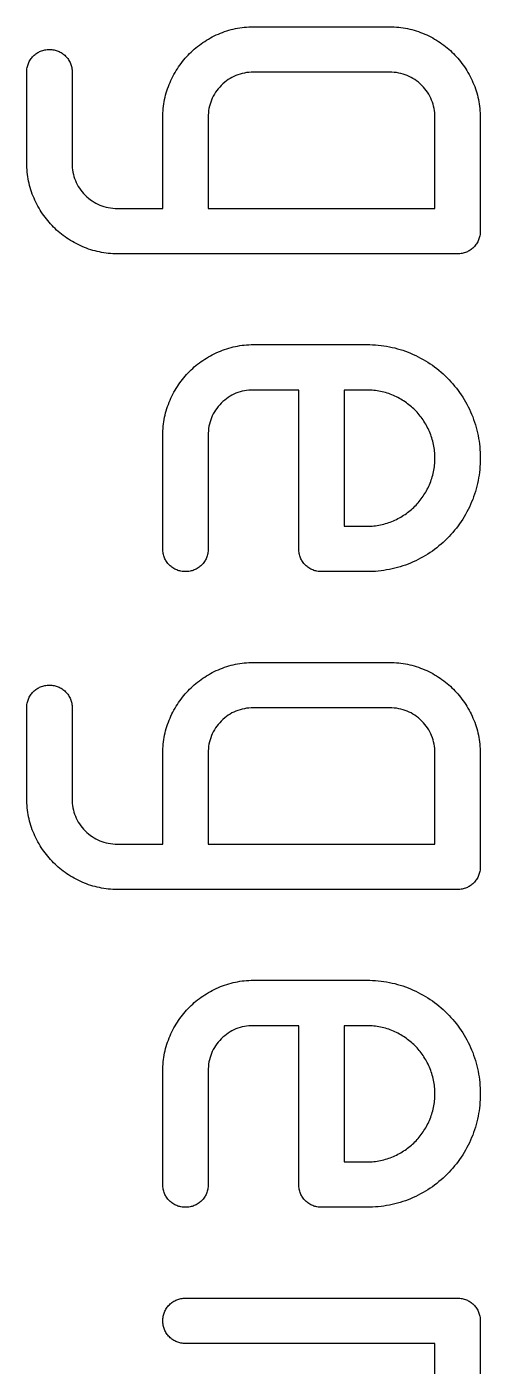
# Model space of a CAD drawing. Extents: x -220 to 711, y -42 to 774.
# Drawn here: x -220.2 to -202.2, y 216.1 to 269.2 of the extents above; entities that cross this region are included whole.
import ezdxf

# ---------------------------------------------------------------- set-up
doc = ezdxf.new("R2010")
doc.units = 0
doc.layers.get('0').update_dxf_attribs({"linetype": 'CONTINUOUS'})

msp = doc.modelspace()

# ---------------------------------------------------------------- linework, layer by layer
for p, q in [((-211.1583, 269.199), (-205.7583, 269.199)), ((-220.1583, 263.799), (-220.1583, 267.399)), ((-218.3583, 267.399), (-218.3583, 263.799)), ((-205.7583, 267.399), (-211.1583, 267.399)), ((-214.7583, 261.999), (-214.7583, 265.599)), ((-212.9583, 265.599), (-212.9583, 261.999)), ((-203.9583, 261.999), (-203.9583, 265.599)), ((-202.1583, 265.599), (-202.1583, 261.099)), ((-216.5583, 261.999), (-214.7583, 261.999)), ((-212.9583, 261.999), (-203.9583, 261.999)), ((-203.0583, 260.199), (-216.5583, 260.199)), ((-211.1583, 256.599), (-208.4583, 256.599)), ((-208.4583, 256.599), (-206.6583, 256.599)), ((-209.3583, 254.799), (-211.1583, 254.799)), ((-209.3583, 248.499), (-209.3583, 254.799)), ((-207.5583, 254.799), (-207.5583, 249.399)), ((-206.6583, 254.799), (-207.5583, 254.799)), ((-214.7583, 248.499), (-214.7583, 252.999)), ((-212.9583, 252.999), (-212.9583, 248.499)), ((-207.5583, 249.399), (-206.6583, 249.399)), ((-206.6583, 247.599), (-208.4583, 247.599)), ((-211.1583, 243.999), (-205.7583, 243.999)), ((-220.1583, 238.599), (-220.1583, 242.199)), ((-218.3583, 242.199), (-218.3583, 238.599)), ((-205.7583, 242.199), (-211.1583, 242.199)), ((-214.7583, 236.799), (-214.7583, 240.399)), ((-212.9583, 240.399), (-212.9583, 236.799)), ((-203.9583, 236.799), (-203.9583, 240.399)), ((-202.1583, 240.399), (-202.1583, 235.899)), ((-216.5583, 236.799), (-214.7583, 236.799)), ((-212.9583, 236.799), (-203.9583, 236.799)), ((-203.0583, 234.999), (-216.5583, 234.999)), ((-211.1583, 231.399), (-208.4583, 231.399)), ((-208.4583, 231.399), (-206.6583, 231.399)), ((-209.3583, 229.599), (-211.1583, 229.599)), ((-209.3583, 223.299), (-209.3583, 229.599)), ((-207.5583, 229.599), (-207.5583, 224.199)), ((-206.6583, 229.599), (-207.5583, 229.599)), ((-214.7583, 223.299), (-214.7583, 227.799)), ((-212.9583, 227.799), (-212.9583, 223.299)), ((-207.5583, 224.199), (-206.6583, 224.199)), ((-206.6583, 222.399), (-208.4583, 222.399)), ((-213.8583, 218.799), (-203.0583, 218.799)), ((-202.1583, 217.899), (-202.1583, 213.399)), ((-203.9583, 216.999), (-213.8583, 216.999)), ((-203.9583, 213.399), (-203.9583, 216.999))]:
    msp.add_line(p, q)
for points in [[(-213.6963, 268.137), (-213.6349, 268.1969), (-213.5722, 268.2554), (-213.5081, 268.3122), (-213.4427, 268.3676), (-213.3759, 268.4214), (-213.3078, 268.4736), (-213.2384, 268.5243), (-213.1676, 268.5735), (-213.0955, 268.6211), (-213.022, 268.6671), (-212.9473, 268.7116), (-212.8712, 268.7546), (-212.7937, 268.796), (-212.7149, 268.8359), (-212.6348, 268.8742), (-212.5533, 268.911)], [(-212.5533, 268.911), (-212.4709, 268.9458), (-212.3878, 268.9785), (-212.3041, 269.0088), (-212.2198, 269.037), (-212.1348, 269.0628), (-212.0492, 269.0865), (-211.963, 269.1078), (-211.8761, 269.127), (-211.7886, 269.1438), (-211.7004, 269.1585), (-211.6117, 269.1708), (-211.5223, 269.181), (-211.4322, 269.1888), (-211.3416, 269.1945), (-211.2503, 269.1978), (-211.1583, 269.199)], [(-205.7583, 269.199), (-205.6664, 269.1978), (-205.5751, 269.1945), (-205.4844, 269.1888), (-205.3944, 269.181), (-205.305, 269.1708), (-205.2162, 269.1585), (-205.1281, 269.1438), (-205.0406, 269.127), (-204.9537, 269.1078), (-204.8675, 269.0865), (-204.7819, 269.0628), (-204.6969, 269.037), (-204.6126, 269.0088), (-204.5289, 268.9785), (-204.4458, 268.9458), (-204.3633, 268.911)], [(-204.3633, 268.911), (-204.2819, 268.8742), (-204.2018, 268.8359), (-204.123, 268.796), (-204.0455, 268.7546), (-203.9694, 268.7116), (-203.8946, 268.6671), (-203.8212, 268.6211), (-203.7491, 268.5735), (-203.6783, 268.5243), (-203.6089, 268.4736), (-203.5408, 268.4214), (-203.474, 268.3676), (-203.4086, 268.3122), (-203.3445, 268.2554), (-203.2818, 268.1969), (-203.2203, 268.137)], [(-219.8973, 268.038), (-219.8643, 268.0696), (-219.8303, 268.0991), (-219.7954, 268.1267), (-219.7595, 268.1521), (-219.7228, 268.1756), (-219.6851, 268.197), (-219.6466, 268.2164), (-219.6071, 268.2337), (-219.5667, 268.249), (-219.5254, 268.2623), (-219.4832, 268.2735), (-219.44, 268.2826), (-219.396, 268.2898), (-219.351, 268.2949), (-219.3051, 268.2979), (-219.2583, 268.299)], [(-219.2583, 268.299), (-219.2115, 268.2979), (-219.1657, 268.2949), (-219.1207, 268.2898), (-219.0767, 268.2826), (-219.0335, 268.2735), (-218.9913, 268.2623), (-218.95, 268.249), (-218.9096, 268.2337), (-218.8701, 268.2164), (-218.8315, 268.197), (-218.7939, 268.1756), (-218.7572, 268.1521), (-218.7213, 268.1267), (-218.6864, 268.0991), (-218.6524, 268.0696), (-218.6193, 268.038)], [(-220.1583, 267.399), (-220.1573, 267.4458), (-220.1543, 267.4916), (-220.1492, 267.5366), (-220.142, 267.5806), (-220.1329, 267.6238), (-220.1216, 267.666), (-220.1084, 267.7073), (-220.0931, 267.7477), (-220.0758, 267.7872), (-220.0564, 267.8258), (-220.035, 267.8634), (-220.0115, 267.9001), (-219.986, 267.936), (-219.9585, 267.9709), (-219.9289, 268.0049), (-219.8973, 268.038)], [(-218.6193, 268.038), (-218.5877, 268.0049), (-218.5582, 267.9709), (-218.5306, 267.936), (-218.5052, 267.9001), (-218.4817, 267.8634), (-218.4603, 267.8258), (-218.4409, 267.7872), (-218.4236, 267.7477), (-218.4083, 267.7073), (-218.395, 267.666), (-218.3838, 267.6238), (-218.3747, 267.5806), (-218.3675, 267.5366), (-218.3624, 267.4916), (-218.3594, 267.4458), (-218.3583, 267.399)], [(-214.4703, 266.994), (-214.4336, 267.0754), (-214.3952, 267.1555), (-214.3554, 267.2343), (-214.314, 267.3118), (-214.271, 267.3879), (-214.2265, 267.4627), (-214.1804, 267.5361), (-214.1328, 267.6082), (-214.0837, 267.679), (-214.033, 267.7484), (-213.9808, 267.8165), (-213.927, 267.8833), (-213.8716, 267.9487), (-213.8147, 268.0128), (-213.7563, 268.0755), (-213.6963, 268.137)], [(-203.2203, 268.137), (-203.1604, 268.0755), (-203.1019, 268.0128), (-203.0451, 267.9487), (-202.9897, 267.8833), (-202.9359, 267.8165), (-202.8837, 267.7484), (-202.833, 267.679), (-202.7838, 267.6082), (-202.7362, 267.5361), (-202.6902, 267.4627), (-202.6457, 267.3879), (-202.6027, 267.3118), (-202.5613, 267.2343), (-202.5214, 267.1555), (-202.4831, 267.0754), (-202.4463, 266.994)], [(-211.1583, 267.399), (-211.2519, 267.3969), (-211.3437, 267.3908), (-211.4336, 267.3806), (-211.5217, 267.3663), (-211.608, 267.348), (-211.6924, 267.3256), (-211.7751, 267.299), (-211.8558, 267.2685), (-211.9348, 267.2338), (-212.0119, 267.1951), (-212.0872, 267.1522), (-212.1607, 267.1053), (-212.2324, 267.0544), (-212.3022, 266.9993), (-212.3702, 266.9402), (-212.4363, 266.877)], [(-204.4803, 266.877), (-204.5465, 266.9402), (-204.6145, 266.9993), (-204.6843, 267.0544), (-204.756, 267.1053), (-204.8294, 267.1522), (-204.9047, 267.1951), (-204.9819, 267.2338), (-205.0608, 267.2685), (-205.1416, 267.299), (-205.2242, 267.3256), (-205.3087, 267.348), (-205.395, 267.3663), (-205.4831, 267.3806), (-205.573, 267.3908), (-205.6648, 267.3969), (-205.7583, 267.399)], [(-214.7583, 265.599), (-214.7572, 265.6909), (-214.7538, 265.7822), (-214.7482, 265.8729), (-214.7403, 265.9629), (-214.7302, 266.0523), (-214.7178, 266.1411), (-214.7032, 266.2292), (-214.6863, 266.3167), (-214.6672, 266.4036), (-214.6458, 266.4898), (-214.6222, 266.5754), (-214.5963, 266.6604), (-214.5682, 266.7447), (-214.5378, 266.8284), (-214.5052, 266.9115), (-214.4703, 266.994)], [(-212.4363, 266.877), (-212.4996, 266.8108), (-212.5587, 266.7428), (-212.6137, 266.673), (-212.6647, 266.6013), (-212.7116, 266.5279), (-212.7544, 266.4526), (-212.7932, 266.3754), (-212.8278, 266.2965), (-212.8584, 266.2157), (-212.8849, 266.1331), (-212.9074, 266.0486), (-212.9257, 265.9623), (-212.94, 265.8742), (-212.9502, 265.7843), (-212.9563, 265.6925), (-212.9583, 265.599)], [(-203.9583, 265.599), (-203.9604, 265.6925), (-203.9665, 265.7843), (-203.9767, 265.8742), (-203.991, 265.9623), (-204.0093, 266.0486), (-204.0317, 266.1331), (-204.0583, 266.2157), (-204.0888, 266.2965), (-204.1235, 266.3754), (-204.1622, 266.4526), (-204.2051, 266.5279), (-204.252, 266.6013), (-204.3029, 266.673), (-204.358, 266.7428), (-204.4171, 266.8108), (-204.4803, 266.877)], [(-202.4463, 266.994), (-202.4115, 266.9115), (-202.3788, 266.8284), (-202.3485, 266.7447), (-202.3203, 266.6604), (-202.2945, 266.5754), (-202.2708, 266.4898), (-202.2495, 266.4036), (-202.2303, 266.3167), (-202.2135, 266.2292), (-202.1988, 266.1411), (-202.1865, 266.0523), (-202.1763, 265.9629), (-202.1685, 265.8729), (-202.1628, 265.7822), (-202.1595, 265.6909), (-202.1583, 265.599)], [(-219.8703, 262.404), (-219.9052, 262.4864), (-219.9378, 262.5695), (-219.9682, 262.6532), (-219.9963, 262.7375), (-220.0222, 262.8225), (-220.0458, 262.9081), (-220.0672, 262.9943), (-220.0863, 263.0812), (-220.1032, 263.1687), (-220.1178, 263.2568), (-220.1302, 263.3456), (-220.1403, 263.435), (-220.1482, 263.5251), (-220.1538, 263.6157), (-220.1572, 263.707), (-220.1583, 263.799)], [(-218.3583, 263.799), (-218.3563, 263.7054), (-218.3502, 263.6136), (-218.34, 263.5237), (-218.3257, 263.4356), (-218.3074, 263.3493), (-218.2849, 263.2649), (-218.2584, 263.1822), (-218.2278, 263.1015), (-218.1932, 263.0225), (-218.1544, 262.9454), (-218.1116, 262.8701), (-218.0647, 262.7966), (-218.0137, 262.7249), (-217.9587, 262.6551), (-217.8996, 262.5871), (-217.8363, 262.521)], [(-219.0963, 261.261), (-219.1563, 261.3224), (-219.2147, 261.3851), (-219.2716, 261.4492), (-219.327, 261.5146), (-219.3808, 261.5814), (-219.433, 261.6495), (-219.4837, 261.7189), (-219.5328, 261.7897), (-219.5804, 261.8618), (-219.6265, 261.9353), (-219.671, 262.01), (-219.714, 262.0861), (-219.7554, 262.1636), (-219.7952, 262.2424), (-219.8336, 262.3225), (-219.8703, 262.404)], [(-217.8363, 262.521), (-217.7702, 262.4577), (-217.7022, 262.3986), (-217.6324, 262.3436), (-217.5607, 262.2926), (-217.4872, 262.2457), (-217.4119, 262.2029), (-217.3348, 262.1641), (-217.2558, 262.1295), (-217.1751, 262.0989), (-217.0924, 262.0724), (-217.008, 262.0499), (-216.9217, 262.0316), (-216.8336, 262.0173), (-216.7437, 262.0071), (-216.6519, 262.001), (-216.5583, 261.999)], [(-217.9533, 260.487), (-218.0348, 260.5237), (-218.1149, 260.5621), (-218.1937, 260.6019), (-218.2712, 260.6433), (-218.3473, 260.6863), (-218.422, 260.7308), (-218.4955, 260.7769), (-218.5676, 260.8245), (-218.6384, 260.8736), (-218.7078, 260.9243), (-218.7759, 260.9765), (-218.8427, 261.0303), (-218.9081, 261.0857), (-218.9722, 261.1426), (-219.0349, 261.201), (-219.0963, 261.261)], [(-202.1583, 261.099), (-202.1594, 261.0522), (-202.1624, 261.0063), (-202.1675, 260.9613), (-202.1747, 260.9173), (-202.1838, 260.8741), (-202.195, 260.8319), (-202.2083, 260.7906), (-202.2236, 260.7502), (-202.2409, 260.7107), (-202.2603, 260.6722), (-202.2817, 260.6345), (-202.3052, 260.5978), (-202.3306, 260.5619), (-202.3582, 260.527), (-202.3877, 260.493), (-202.4193, 260.46)], [(-216.5583, 260.199), (-216.6503, 260.2001), (-216.7416, 260.2035), (-216.8322, 260.2091), (-216.9223, 260.217), (-217.0117, 260.2271), (-217.1004, 260.2395), (-217.1886, 260.2541), (-217.2761, 260.271), (-217.363, 260.2901), (-217.4492, 260.3115), (-217.5348, 260.3351), (-217.6198, 260.361), (-217.7041, 260.3891), (-217.7878, 260.4195), (-217.8709, 260.4521), (-217.9533, 260.487)], [(-202.4193, 260.46), (-202.4524, 260.4284), (-202.4864, 260.3988), (-202.5213, 260.3713), (-202.5572, 260.3458), (-202.5939, 260.3223), (-202.6315, 260.3009), (-202.6701, 260.2815), (-202.7096, 260.2642), (-202.75, 260.2489), (-202.7913, 260.2357), (-202.8335, 260.2244), (-202.8767, 260.2153), (-202.9207, 260.2081), (-202.9657, 260.203), (-203.0115, 260.2), (-203.0583, 260.199)], [(-212.5533, 256.311), (-212.4709, 256.3458), (-212.3878, 256.3785), (-212.3041, 256.4088), (-212.2198, 256.437), (-212.1348, 256.4628), (-212.0492, 256.4865), (-211.963, 256.5078), (-211.8761, 256.527), (-211.7886, 256.5438), (-211.7004, 256.5585), (-211.6117, 256.5708), (-211.5223, 256.581), (-211.4322, 256.5888), (-211.3416, 256.5945), (-211.2503, 256.5978), (-211.1583, 256.599)], [(-206.6583, 256.599), (-206.544, 256.5976), (-206.4304, 256.5936), (-206.3176, 256.5869), (-206.2055, 256.5776), (-206.0943, 256.5656), (-205.9838, 256.5509), (-205.874, 256.5335), (-205.7651, 256.5135), (-205.6569, 256.4907), (-205.5495, 256.4654), (-205.4429, 256.4373), (-205.337, 256.4066), (-205.2319, 256.3732), (-205.1276, 256.3371), (-205.0241, 256.2984), (-204.9213, 256.257)], [(-213.6963, 255.537), (-213.6349, 255.5969), (-213.5722, 255.6554), (-213.5081, 255.7122), (-213.4427, 255.7676), (-213.3759, 255.8214), (-213.3078, 255.8736), (-213.2384, 255.9243), (-213.1676, 255.9735), (-213.0955, 256.0211), (-213.022, 256.0671), (-212.9473, 256.1116), (-212.8712, 256.1546), (-212.7937, 256.196), (-212.7149, 256.2359), (-212.6348, 256.2742), (-212.5533, 256.311)], [(-204.9213, 256.257), (-204.8197, 256.2131), (-204.7195, 256.167), (-204.6209, 256.1186), (-204.5237, 256.068), (-204.4279, 256.0151), (-204.3337, 255.96), (-204.2409, 255.9026), (-204.1496, 255.843), (-204.0598, 255.7811), (-203.9714, 255.717), (-203.8845, 255.6506), (-203.7992, 255.582), (-203.7152, 255.5111), (-203.6328, 255.438), (-203.5518, 255.3626), (-203.4723, 255.285)], [(-214.4703, 254.394), (-214.4336, 254.4754), (-214.3952, 254.5555), (-214.3554, 254.6343), (-214.314, 254.7118), (-214.271, 254.7879), (-214.2265, 254.8627), (-214.1804, 254.9361), (-214.1328, 255.0082), (-214.0837, 255.079), (-214.033, 255.1484), (-213.9808, 255.2165), (-213.927, 255.2833), (-213.8716, 255.3487), (-213.8147, 255.4128), (-213.7563, 255.4755), (-213.6963, 255.537)], [(-203.4723, 255.285), (-203.3947, 255.2055), (-203.3193, 255.1245), (-203.2462, 255.0421), (-203.1753, 254.9581), (-203.1067, 254.8728), (-203.0403, 254.7859), (-202.9762, 254.6975), (-202.9143, 254.6077), (-202.8547, 254.5164), (-202.7973, 254.4236), (-202.7422, 254.3294), (-202.6893, 254.2336), (-202.6387, 254.1364), (-202.5903, 254.0378), (-202.5442, 253.9376), (-202.5003, 253.836)], [(-214.7583, 252.999), (-214.7572, 253.0909), (-214.7538, 253.1822), (-214.7482, 253.2729), (-214.7403, 253.3629), (-214.7302, 253.4523), (-214.7178, 253.5411), (-214.7032, 253.6292), (-214.6863, 253.7167), (-214.6672, 253.8036), (-214.6458, 253.8898), (-214.6222, 253.9754), (-214.5963, 254.0604), (-214.5682, 254.1447), (-214.5378, 254.2284), (-214.5052, 254.3115), (-214.4703, 254.394)], [(-211.1583, 254.799), (-211.2519, 254.7969), (-211.3437, 254.7908), (-211.4336, 254.7806), (-211.5217, 254.7663), (-211.608, 254.748), (-211.6924, 254.7256), (-211.7751, 254.699), (-211.8558, 254.6685), (-211.9348, 254.6338), (-212.0119, 254.5951), (-212.0872, 254.5522), (-212.1607, 254.5053), (-212.2324, 254.4544), (-212.3022, 254.3993), (-212.3702, 254.3402), (-212.4363, 254.277)], [(-205.6053, 254.583), (-205.6675, 254.6091), (-205.7301, 254.6336), (-205.7932, 254.6564), (-205.8568, 254.6775), (-205.9209, 254.6969), (-205.9854, 254.7146), (-206.0505, 254.7306), (-206.1161, 254.745), (-206.1821, 254.7576), (-206.2487, 254.7686), (-206.3157, 254.7779), (-206.3833, 254.7855), (-206.4513, 254.7914), (-206.5198, 254.7956), (-206.5888, 254.7981), (-206.6583, 254.799)], [(-204.7503, 254.007), (-204.7959, 254.0514), (-204.8424, 254.0947), (-204.8901, 254.1369), (-204.9388, 254.178), (-204.9885, 254.2179), (-205.0393, 254.2567), (-205.0912, 254.2944), (-205.1441, 254.331), (-205.1981, 254.3664), (-205.2531, 254.4007), (-205.3091, 254.4339), (-205.3663, 254.466), (-205.4245, 254.4969), (-205.4837, 254.5267), (-205.544, 254.5554), (-205.6053, 254.583)], [(-212.4363, 254.277), (-212.4996, 254.2108), (-212.5587, 254.1428), (-212.6137, 254.073), (-212.6647, 254.0013), (-212.7116, 253.9279), (-212.7544, 253.8526), (-212.7932, 253.7754), (-212.8278, 253.6965), (-212.8584, 253.6157), (-212.8849, 253.5331), (-212.9074, 253.4486), (-212.9257, 253.3623), (-212.94, 253.2742), (-212.9502, 253.1843), (-212.9563, 253.0925), (-212.9583, 252.999)], [(-204.1743, 253.152), (-204.2019, 253.2133), (-204.2306, 253.2736), (-204.2604, 253.3328), (-204.2913, 253.391), (-204.3234, 253.4482), (-204.3566, 253.5042), (-204.3909, 253.5592), (-204.4263, 253.6132), (-204.4629, 253.6661), (-204.5006, 253.718), (-204.5394, 253.7688), (-204.5793, 253.8185), (-204.6204, 253.8672), (-204.6626, 253.9148), (-204.7059, 253.9614), (-204.7503, 254.007)], [(-202.5003, 253.836), (-202.4589, 253.7332), (-202.4202, 253.6297), (-202.3841, 253.5254), (-202.3507, 253.4203), (-202.32, 253.3144), (-202.2919, 253.2078), (-202.2666, 253.1004), (-202.2438, 252.9922), (-202.2238, 252.8833), (-202.2064, 252.7735), (-202.1917, 252.663), (-202.1797, 252.5518), (-202.1704, 252.4397), (-202.1637, 252.3269), (-202.1597, 252.2133), (-202.1583, 252.099)], [(-203.9583, 252.099), (-203.9592, 252.1685), (-203.9617, 252.2375), (-203.9659, 252.306), (-203.9718, 252.374), (-203.9794, 252.4416), (-203.9887, 252.5086), (-203.9997, 252.5752), (-204.0123, 252.6412), (-204.0267, 252.7068), (-204.0427, 252.7718), (-204.0604, 252.8364), (-204.0798, 252.9005), (-204.1009, 252.9641), (-204.1237, 253.0272), (-204.1482, 253.0898), (-204.1743, 253.152)], [(-204.1743, 251.046), (-204.1482, 251.1081), (-204.1237, 251.1707), (-204.1009, 251.2338), (-204.0798, 251.2974), (-204.0604, 251.3615), (-204.0427, 251.4261), (-204.0267, 251.4911), (-204.0123, 251.5567), (-203.9997, 251.6228), (-203.9887, 251.6893), (-203.9794, 251.7564), (-203.9718, 251.8239), (-203.9659, 251.8919), (-203.9617, 251.9604), (-203.9592, 252.0295), (-203.9583, 252.099)], [(-202.1583, 252.099), (-202.1597, 251.9846), (-202.1637, 251.871), (-202.1704, 251.7582), (-202.1797, 251.6461), (-202.1917, 251.5349), (-202.2064, 251.4244), (-202.2238, 251.3147), (-202.2438, 251.2057), (-202.2666, 251.0975), (-202.2919, 250.9901), (-202.32, 250.8835), (-202.3507, 250.7776), (-202.3841, 250.6726), (-202.4202, 250.5683), (-202.4589, 250.4647), (-202.5003, 250.362)], [(-204.7503, 250.191), (-204.7059, 250.2365), (-204.6626, 250.2831), (-204.6204, 250.3307), (-204.5793, 250.3794), (-204.5394, 250.4291), (-204.5006, 250.4799), (-204.4629, 250.5318), (-204.4263, 250.5847), (-204.3909, 250.6387), (-204.3566, 250.6937), (-204.3234, 250.7498), (-204.2913, 250.8069), (-204.2604, 250.8651), (-204.2306, 250.9243), (-204.2019, 250.9846), (-204.1743, 251.046)], [(-205.6053, 249.615), (-205.544, 249.6425), (-205.4837, 249.6712), (-205.4245, 249.701), (-205.3663, 249.732), (-205.3091, 249.764), (-205.2531, 249.7972), (-205.1981, 249.8315), (-205.1441, 249.867), (-205.0912, 249.9035), (-205.0393, 249.9412), (-204.9885, 249.98), (-204.9388, 250.02), (-204.8901, 250.061), (-204.8424, 250.1032), (-204.7959, 250.1465), (-204.7503, 250.191)], [(-202.5003, 250.362), (-202.5442, 250.2603), (-202.5903, 250.1602), (-202.6387, 250.0615), (-202.6893, 249.9643), (-202.7422, 249.8685), (-202.7973, 249.7743), (-202.8547, 249.6815), (-202.9143, 249.5902), (-202.9762, 249.5004), (-203.0403, 249.412), (-203.1067, 249.3252), (-203.1753, 249.2398), (-203.2462, 249.1559), (-203.3193, 249.0734), (-203.3947, 248.9924), (-203.4723, 248.913)], [(-206.6583, 249.399), (-206.5888, 249.3998), (-206.5198, 249.4023), (-206.4513, 249.4066), (-206.3833, 249.4125), (-206.3157, 249.4201), (-206.2487, 249.4293), (-206.1821, 249.4403), (-206.1161, 249.453), (-206.0505, 249.4673), (-205.9854, 249.4833), (-205.9209, 249.5011), (-205.8568, 249.5205), (-205.7932, 249.5416), (-205.7301, 249.5643), (-205.6675, 249.5888), (-205.6053, 249.615)], [(-203.4723, 248.913), (-203.5518, 248.8353), (-203.6328, 248.76), (-203.7152, 248.6868), (-203.7992, 248.616), (-203.8845, 248.5473), (-203.9714, 248.481), (-204.0598, 248.4168), (-204.1496, 248.355), (-204.2409, 248.2953), (-204.3337, 248.238), (-204.4279, 248.1828), (-204.5237, 248.13), (-204.6209, 248.0793), (-204.7195, 248.031), (-204.8197, 247.9848), (-204.9213, 247.941)], [(-214.4973, 247.86), (-214.5289, 247.893), (-214.5585, 247.927), (-214.586, 247.9619), (-214.6115, 247.9978), (-214.635, 248.0345), (-214.6564, 248.0722), (-214.6758, 248.1107), (-214.6931, 248.1502), (-214.7084, 248.1906), (-214.7216, 248.2319), (-214.7329, 248.2741), (-214.742, 248.3173), (-214.7492, 248.3613), (-214.7543, 248.4063), (-214.7573, 248.4522), (-214.7583, 248.499)], [(-212.9583, 248.499), (-212.9594, 248.4522), (-212.9624, 248.4063), (-212.9675, 248.3613), (-212.9747, 248.3173), (-212.9838, 248.2741), (-212.995, 248.2319), (-213.0083, 248.1906), (-213.0236, 248.1502), (-213.0409, 248.1107), (-213.0603, 248.0722), (-213.0817, 248.0345), (-213.1052, 247.9978), (-213.1306, 247.9619), (-213.1582, 247.927), (-213.1877, 247.893), (-213.2193, 247.86)], [(-209.0973, 247.86), (-209.1289, 247.893), (-209.1585, 247.927), (-209.186, 247.9619), (-209.2115, 247.9978), (-209.235, 248.0345), (-209.2564, 248.0722), (-209.2758, 248.1107), (-209.2931, 248.1502), (-209.3084, 248.1906), (-209.3216, 248.2319), (-209.3329, 248.2741), (-209.342, 248.3173), (-209.3492, 248.3613), (-209.3543, 248.4063), (-209.3573, 248.4522), (-209.3583, 248.499)], [(-213.8583, 247.599), (-213.9051, 247.6), (-213.951, 247.603), (-213.996, 247.6081), (-214.04, 247.6153), (-214.0832, 247.6244), (-214.1254, 247.6357), (-214.1667, 247.6489), (-214.2071, 247.6642), (-214.2466, 247.6815), (-214.2851, 247.7009), (-214.3228, 247.7223), (-214.3595, 247.7458), (-214.3954, 247.7713), (-214.4303, 247.7988), (-214.4643, 247.8284), (-214.4973, 247.86)], [(-213.2193, 247.86), (-213.2524, 247.8284), (-213.2864, 247.7988), (-213.3213, 247.7713), (-213.3572, 247.7458), (-213.3939, 247.7223), (-213.4315, 247.7009), (-213.4701, 247.6815), (-213.5096, 247.6642), (-213.55, 247.6489), (-213.5913, 247.6357), (-213.6335, 247.6244), (-213.6767, 247.6153), (-213.7207, 247.6081), (-213.7657, 247.603), (-213.8115, 247.6), (-213.8583, 247.599)], [(-208.4583, 247.599), (-208.5051, 247.6), (-208.551, 247.603), (-208.596, 247.6081), (-208.64, 247.6153), (-208.6832, 247.6244), (-208.7254, 247.6357), (-208.7667, 247.6489), (-208.8071, 247.6642), (-208.8466, 247.6815), (-208.8851, 247.7009), (-208.9228, 247.7223), (-208.9595, 247.7458), (-208.9954, 247.7713), (-209.0303, 247.7988), (-209.0643, 247.8284), (-209.0973, 247.86)], [(-204.9213, 247.941), (-205.0241, 247.8995), (-205.1276, 247.8608), (-205.2319, 247.8247), (-205.337, 247.7913), (-205.4429, 247.7606), (-205.5495, 247.7326), (-205.6569, 247.7072), (-205.7651, 247.6845), (-205.874, 247.6644), (-205.9838, 247.6471), (-206.0943, 247.6324), (-206.2055, 247.6203), (-206.3176, 247.611), (-206.4304, 247.6043), (-206.544, 247.6003), (-206.6583, 247.599)], [(-212.5533, 243.711), (-212.4709, 243.7458), (-212.3878, 243.7785), (-212.3041, 243.8088), (-212.2198, 243.837), (-212.1348, 243.8628), (-212.0492, 243.8865), (-211.963, 243.9078), (-211.8761, 243.927), (-211.7886, 243.9438), (-211.7004, 243.9585), (-211.6117, 243.9708), (-211.5223, 243.981), (-211.4322, 243.9888), (-211.3416, 243.9945), (-211.2503, 243.9978), (-211.1583, 243.999)], [(-205.7583, 243.999), (-205.6664, 243.9978), (-205.5751, 243.9945), (-205.4844, 243.9888), (-205.3944, 243.981), (-205.305, 243.9708), (-205.2162, 243.9585), (-205.1281, 243.9438), (-205.0406, 243.927), (-204.9537, 243.9078), (-204.8675, 243.8865), (-204.7819, 243.8628), (-204.6969, 243.837), (-204.6126, 243.8088), (-204.5289, 243.7785), (-204.4458, 243.7458), (-204.3633, 243.711)], [(-213.6963, 242.937), (-213.6349, 242.9969), (-213.5722, 243.0554), (-213.5081, 243.1122), (-213.4427, 243.1676), (-213.3759, 243.2214), (-213.3078, 243.2736), (-213.2384, 243.3243), (-213.1676, 243.3735), (-213.0955, 243.4211), (-213.022, 243.4671), (-212.9473, 243.5116), (-212.8712, 243.5546), (-212.7937, 243.596), (-212.7149, 243.6359), (-212.6348, 243.6742), (-212.5533, 243.711)], [(-204.3633, 243.711), (-204.2819, 243.6742), (-204.2018, 243.6359), (-204.123, 243.596), (-204.0455, 243.5546), (-203.9694, 243.5116), (-203.8946, 243.4671), (-203.8212, 243.4211), (-203.7491, 243.3735), (-203.6783, 243.3243), (-203.6089, 243.2736), (-203.5408, 243.2214), (-203.474, 243.1676), (-203.4086, 243.1122), (-203.3445, 243.0554), (-203.2818, 242.9969), (-203.2203, 242.937)], [(-220.1583, 242.199), (-220.1573, 242.2458), (-220.1543, 242.2916), (-220.1492, 242.3366), (-220.142, 242.3806), (-220.1329, 242.4238), (-220.1216, 242.466), (-220.1084, 242.5073), (-220.0931, 242.5477), (-220.0758, 242.5872), (-220.0564, 242.6258), (-220.035, 242.6634), (-220.0115, 242.7001), (-219.986, 242.736), (-219.9585, 242.7709), (-219.9289, 242.8049), (-219.8973, 242.838)], [(-219.8973, 242.838), (-219.8643, 242.8696), (-219.8303, 242.8991), (-219.7954, 242.9267), (-219.7595, 242.9521), (-219.7228, 242.9756), (-219.6851, 242.997), (-219.6466, 243.0164), (-219.6071, 243.0337), (-219.5667, 243.049), (-219.5254, 243.0623), (-219.4832, 243.0735), (-219.44, 243.0826), (-219.396, 243.0898), (-219.351, 243.0949), (-219.3051, 243.0979), (-219.2583, 243.099)], [(-219.2583, 243.099), (-219.2115, 243.0979), (-219.1657, 243.0949), (-219.1207, 243.0898), (-219.0767, 243.0826), (-219.0335, 243.0735), (-218.9913, 243.0623), (-218.95, 243.049), (-218.9096, 243.0337), (-218.8701, 243.0164), (-218.8315, 242.997), (-218.7939, 242.9756), (-218.7572, 242.9521), (-218.7213, 242.9267), (-218.6864, 242.8991), (-218.6524, 242.8696), (-218.6193, 242.838)], [(-218.6193, 242.838), (-218.5877, 242.8049), (-218.5582, 242.7709), (-218.5306, 242.736), (-218.5052, 242.7001), (-218.4817, 242.6634), (-218.4603, 242.6258), (-218.4409, 242.5872), (-218.4236, 242.5477), (-218.4083, 242.5073), (-218.395, 242.466), (-218.3838, 242.4238), (-218.3747, 242.3806), (-218.3675, 242.3366), (-218.3624, 242.2916), (-218.3594, 242.2458), (-218.3583, 242.199)], [(-214.4703, 241.794), (-214.4336, 241.8754), (-214.3952, 241.9555), (-214.3554, 242.0343), (-214.314, 242.1118), (-214.271, 242.1879), (-214.2265, 242.2627), (-214.1804, 242.3361), (-214.1328, 242.4082), (-214.0837, 242.479), (-214.033, 242.5484), (-213.9808, 242.6165), (-213.927, 242.6833), (-213.8716, 242.7487), (-213.8147, 242.8128), (-213.7563, 242.8755), (-213.6963, 242.937)], [(-203.2203, 242.937), (-203.1604, 242.8755), (-203.1019, 242.8128), (-203.0451, 242.7487), (-202.9897, 242.6833), (-202.9359, 242.6165), (-202.8837, 242.5484), (-202.833, 242.479), (-202.7838, 242.4082), (-202.7362, 242.3361), (-202.6902, 242.2627), (-202.6457, 242.1879), (-202.6027, 242.1118), (-202.5613, 242.0343), (-202.5214, 241.9555), (-202.4831, 241.8754), (-202.4463, 241.794)], [(-211.1583, 242.199), (-211.2519, 242.1969), (-211.3437, 242.1908), (-211.4336, 242.1806), (-211.5217, 242.1663), (-211.608, 242.148), (-211.6924, 242.1256), (-211.7751, 242.099), (-211.8558, 242.0685), (-211.9348, 242.0338), (-212.0119, 241.9951), (-212.0872, 241.9522), (-212.1607, 241.9053), (-212.2324, 241.8544), (-212.3022, 241.7993), (-212.3702, 241.7402), (-212.4363, 241.677)], [(-204.4803, 241.677), (-204.5465, 241.7402), (-204.6145, 241.7993), (-204.6843, 241.8544), (-204.756, 241.9053), (-204.8294, 241.9522), (-204.9047, 241.9951), (-204.9819, 242.0338), (-205.0608, 242.0685), (-205.1416, 242.099), (-205.2242, 242.1256), (-205.3087, 242.148), (-205.395, 242.1663), (-205.4831, 242.1806), (-205.573, 242.1908), (-205.6648, 242.1969), (-205.7583, 242.199)], [(-214.7583, 240.399), (-214.7572, 240.4909), (-214.7538, 240.5822), (-214.7482, 240.6729), (-214.7403, 240.7629), (-214.7302, 240.8523), (-214.7178, 240.9411), (-214.7032, 241.0292), (-214.6863, 241.1167), (-214.6672, 241.2036), (-214.6458, 241.2898), (-214.6222, 241.3754), (-214.5963, 241.4604), (-214.5682, 241.5447), (-214.5378, 241.6284), (-214.5052, 241.7115), (-214.4703, 241.794)], [(-212.4363, 241.677), (-212.4996, 241.6108), (-212.5587, 241.5428), (-212.6137, 241.473), (-212.6647, 241.4013), (-212.7116, 241.3279), (-212.7544, 241.2526), (-212.7932, 241.1754), (-212.8278, 241.0965), (-212.8584, 241.0157), (-212.8849, 240.9331), (-212.9074, 240.8486), (-212.9257, 240.7623), (-212.94, 240.6742), (-212.9502, 240.5843), (-212.9563, 240.4925), (-212.9583, 240.399)], [(-203.9583, 240.399), (-203.9604, 240.4925), (-203.9665, 240.5843), (-203.9767, 240.6742), (-203.991, 240.7623), (-204.0093, 240.8486), (-204.0317, 240.9331), (-204.0583, 241.0157), (-204.0888, 241.0965), (-204.1235, 241.1754), (-204.1622, 241.2526), (-204.2051, 241.3279), (-204.252, 241.4013), (-204.3029, 241.473), (-204.358, 241.5428), (-204.4171, 241.6108), (-204.4803, 241.677)], [(-202.4463, 241.794), (-202.4115, 241.7115), (-202.3788, 241.6284), (-202.3485, 241.5447), (-202.3203, 241.4604), (-202.2945, 241.3754), (-202.2708, 241.2898), (-202.2495, 241.2036), (-202.2303, 241.1167), (-202.2135, 241.0292), (-202.1988, 240.9411), (-202.1865, 240.8523), (-202.1763, 240.7629), (-202.1685, 240.6729), (-202.1628, 240.5822), (-202.1595, 240.4909), (-202.1583, 240.399)], [(-219.8703, 237.204), (-219.9052, 237.2864), (-219.9378, 237.3695), (-219.9682, 237.4532), (-219.9963, 237.5375), (-220.0222, 237.6225), (-220.0458, 237.7081), (-220.0672, 237.7943), (-220.0863, 237.8812), (-220.1032, 237.9687), (-220.1178, 238.0568), (-220.1302, 238.1456), (-220.1403, 238.235), (-220.1482, 238.3251), (-220.1538, 238.4157), (-220.1572, 238.507), (-220.1583, 238.599)], [(-218.3583, 238.599), (-218.3563, 238.5054), (-218.3502, 238.4136), (-218.34, 238.3237), (-218.3257, 238.2356), (-218.3074, 238.1493), (-218.2849, 238.0649), (-218.2584, 237.9822), (-218.2278, 237.9015), (-218.1932, 237.8225), (-218.1544, 237.7454), (-218.1116, 237.6701), (-218.0647, 237.5966), (-218.0137, 237.5249), (-217.9587, 237.4551), (-217.8996, 237.3871), (-217.8363, 237.321)], [(-219.0963, 236.061), (-219.1563, 236.1224), (-219.2147, 236.1851), (-219.2716, 236.2492), (-219.327, 236.3146), (-219.3808, 236.3814), (-219.433, 236.4495), (-219.4837, 236.5189), (-219.5328, 236.5897), (-219.5804, 236.6618), (-219.6265, 236.7353), (-219.671, 236.81), (-219.714, 236.8861), (-219.7554, 236.9636), (-219.7952, 237.0424), (-219.8336, 237.1225), (-219.8703, 237.204)], [(-217.8363, 237.321), (-217.7702, 237.2577), (-217.7022, 237.1986), (-217.6324, 237.1436), (-217.5607, 237.0926), (-217.4872, 237.0457), (-217.4119, 237.0029), (-217.3348, 236.9641), (-217.2558, 236.9295), (-217.1751, 236.8989), (-217.0924, 236.8724), (-217.008, 236.8499), (-216.9217, 236.8316), (-216.8336, 236.8173), (-216.7437, 236.8071), (-216.6519, 236.801), (-216.5583, 236.799)], [(-217.9533, 235.287), (-218.0348, 235.3237), (-218.1149, 235.3621), (-218.1937, 235.4019), (-218.2712, 235.4433), (-218.3473, 235.4863), (-218.422, 235.5308), (-218.4955, 235.5769), (-218.5676, 235.6245), (-218.6384, 235.6736), (-218.7078, 235.7243), (-218.7759, 235.7765), (-218.8427, 235.8303), (-218.9081, 235.8857), (-218.9722, 235.9426), (-219.0349, 236.001), (-219.0963, 236.061)], [(-202.1583, 235.899), (-202.1594, 235.8522), (-202.1624, 235.8063), (-202.1675, 235.7613), (-202.1747, 235.7173), (-202.1838, 235.6741), (-202.195, 235.6319), (-202.2083, 235.5906), (-202.2236, 235.5502), (-202.2409, 235.5107), (-202.2603, 235.4722), (-202.2817, 235.4345), (-202.3052, 235.3978), (-202.3306, 235.3619), (-202.3582, 235.327), (-202.3877, 235.293), (-202.4193, 235.26)], [(-216.5583, 234.999), (-216.6503, 235.0001), (-216.7416, 235.0035), (-216.8322, 235.0091), (-216.9223, 235.017), (-217.0117, 235.0271), (-217.1004, 235.0395), (-217.1886, 235.0541), (-217.2761, 235.071), (-217.363, 235.0901), (-217.4492, 235.1115), (-217.5348, 235.1351), (-217.6198, 235.161), (-217.7041, 235.1891), (-217.7878, 235.2195), (-217.8709, 235.2521), (-217.9533, 235.287)], [(-202.4193, 235.26), (-202.4524, 235.2284), (-202.4864, 235.1988), (-202.5213, 235.1713), (-202.5572, 235.1458), (-202.5939, 235.1223), (-202.6315, 235.1009), (-202.6701, 235.0815), (-202.7096, 235.0642), (-202.75, 235.0489), (-202.7913, 235.0357), (-202.8335, 235.0244), (-202.8767, 235.0153), (-202.9207, 235.0081), (-202.9657, 235.003), (-203.0115, 235), (-203.0583, 234.999)], [(-213.6963, 230.337), (-213.6349, 230.3969), (-213.5722, 230.4554), (-213.5081, 230.5122), (-213.4427, 230.5676), (-213.3759, 230.6214), (-213.3078, 230.6736), (-213.2384, 230.7243), (-213.1676, 230.7735), (-213.0955, 230.8211), (-213.022, 230.8671), (-212.9473, 230.9116), (-212.8712, 230.9546), (-212.7937, 230.996), (-212.7149, 231.0359), (-212.6348, 231.0742), (-212.5533, 231.111)], [(-212.5533, 231.111), (-212.4709, 231.1458), (-212.3878, 231.1785), (-212.3041, 231.2088), (-212.2198, 231.237), (-212.1348, 231.2628), (-212.0492, 231.2865), (-211.963, 231.3078), (-211.8761, 231.327), (-211.7886, 231.3438), (-211.7004, 231.3585), (-211.6117, 231.3708), (-211.5223, 231.381), (-211.4322, 231.3888), (-211.3416, 231.3945), (-211.2503, 231.3978), (-211.1583, 231.399)], [(-206.6583, 231.399), (-206.544, 231.3976), (-206.4304, 231.3936), (-206.3176, 231.3869), (-206.2055, 231.3776), (-206.0943, 231.3656), (-205.9838, 231.3509), (-205.874, 231.3335), (-205.7651, 231.3135), (-205.6569, 231.2907), (-205.5495, 231.2654), (-205.4429, 231.2373), (-205.337, 231.2066), (-205.2319, 231.1732), (-205.1276, 231.1371), (-205.0241, 231.0984), (-204.9213, 231.057)], [(-204.9213, 231.057), (-204.8197, 231.0131), (-204.7195, 230.967), (-204.6209, 230.9186), (-204.5237, 230.868), (-204.4279, 230.8151), (-204.3337, 230.76), (-204.2409, 230.7026), (-204.1496, 230.643), (-204.0598, 230.5811), (-203.9714, 230.517), (-203.8845, 230.4506), (-203.7992, 230.382), (-203.7152, 230.3111), (-203.6328, 230.238), (-203.5518, 230.1626), (-203.4723, 230.085)], [(-214.4703, 229.194), (-214.4336, 229.2754), (-214.3952, 229.3555), (-214.3554, 229.4343), (-214.314, 229.5118), (-214.271, 229.5879), (-214.2265, 229.6627), (-214.1804, 229.7361), (-214.1328, 229.8082), (-214.0837, 229.879), (-214.033, 229.9484), (-213.9808, 230.0165), (-213.927, 230.0833), (-213.8716, 230.1487), (-213.8147, 230.2128), (-213.7563, 230.2755), (-213.6963, 230.337)], [(-203.4723, 230.085), (-203.3947, 230.0055), (-203.3193, 229.9245), (-203.2462, 229.8421), (-203.1753, 229.7581), (-203.1067, 229.6728), (-203.0403, 229.5859), (-202.9762, 229.4975), (-202.9143, 229.4077), (-202.8547, 229.3164), (-202.7973, 229.2236), (-202.7422, 229.1294), (-202.6893, 229.0336), (-202.6387, 228.9364), (-202.5903, 228.8378), (-202.5442, 228.7376), (-202.5003, 228.636)], [(-211.1583, 229.599), (-211.2519, 229.5969), (-211.3437, 229.5908), (-211.4336, 229.5806), (-211.5217, 229.5663), (-211.608, 229.548), (-211.6924, 229.5256), (-211.7751, 229.499), (-211.8558, 229.4685), (-211.9348, 229.4338), (-212.0119, 229.3951), (-212.0872, 229.3522), (-212.1607, 229.3053), (-212.2324, 229.2544), (-212.3022, 229.1993), (-212.3702, 229.1402), (-212.4363, 229.077)], [(-205.6053, 229.383), (-205.6675, 229.4091), (-205.7301, 229.4336), (-205.7932, 229.4564), (-205.8568, 229.4775), (-205.9209, 229.4969), (-205.9854, 229.5146), (-206.0505, 229.5306), (-206.1161, 229.545), (-206.1821, 229.5576), (-206.2487, 229.5686), (-206.3157, 229.5779), (-206.3833, 229.5855), (-206.4513, 229.5914), (-206.5198, 229.5956), (-206.5888, 229.5981), (-206.6583, 229.599)], [(-214.7583, 227.799), (-214.7572, 227.8909), (-214.7538, 227.9822), (-214.7482, 228.0729), (-214.7403, 228.1629), (-214.7302, 228.2523), (-214.7178, 228.3411), (-214.7032, 228.4292), (-214.6863, 228.5167), (-214.6672, 228.6036), (-214.6458, 228.6898), (-214.6222, 228.7754), (-214.5963, 228.8604), (-214.5682, 228.9447), (-214.5378, 229.0284), (-214.5052, 229.1115), (-214.4703, 229.194)], [(-212.4363, 229.077), (-212.4996, 229.0108), (-212.5587, 228.9428), (-212.6137, 228.873), (-212.6647, 228.8013), (-212.7116, 228.7279), (-212.7544, 228.6526), (-212.7932, 228.5754), (-212.8278, 228.4965), (-212.8584, 228.4157), (-212.8849, 228.3331), (-212.9074, 228.2486), (-212.9257, 228.1623), (-212.94, 228.0742), (-212.9502, 227.9843), (-212.9563, 227.8925), (-212.9583, 227.799)], [(-204.7503, 228.807), (-204.7959, 228.8514), (-204.8424, 228.8947), (-204.8901, 228.9369), (-204.9388, 228.978), (-204.9885, 229.0179), (-205.0393, 229.0567), (-205.0912, 229.0944), (-205.1441, 229.131), (-205.1981, 229.1664), (-205.2531, 229.2007), (-205.3091, 229.2339), (-205.3663, 229.266), (-205.4245, 229.2969), (-205.4837, 229.3267), (-205.544, 229.3554), (-205.6053, 229.383)], [(-204.1743, 227.952), (-204.2019, 228.0133), (-204.2306, 228.0736), (-204.2604, 228.1328), (-204.2913, 228.191), (-204.3234, 228.2482), (-204.3566, 228.3042), (-204.3909, 228.3592), (-204.4263, 228.4132), (-204.4629, 228.4661), (-204.5006, 228.518), (-204.5394, 228.5688), (-204.5793, 228.6185), (-204.6204, 228.6672), (-204.6626, 228.7148), (-204.7059, 228.7614), (-204.7503, 228.807)], [(-202.5003, 228.636), (-202.4589, 228.5332), (-202.4202, 228.4297), (-202.3841, 228.3254), (-202.3507, 228.2203), (-202.32, 228.1144), (-202.2919, 228.0078), (-202.2666, 227.9004), (-202.2438, 227.7922), (-202.2238, 227.6833), (-202.2064, 227.5735), (-202.1917, 227.463), (-202.1797, 227.3518), (-202.1704, 227.2397), (-202.1637, 227.1269), (-202.1597, 227.0133), (-202.1583, 226.899)], [(-203.9583, 226.899), (-203.9592, 226.9685), (-203.9617, 227.0375), (-203.9659, 227.106), (-203.9718, 227.174), (-203.9794, 227.2416), (-203.9887, 227.3086), (-203.9997, 227.3752), (-204.0123, 227.4412), (-204.0267, 227.5068), (-204.0427, 227.5718), (-204.0604, 227.6364), (-204.0798, 227.7005), (-204.1009, 227.7641), (-204.1237, 227.8272), (-204.1482, 227.8898), (-204.1743, 227.952)], [(-204.1743, 225.846), (-204.1482, 225.9081), (-204.1237, 225.9707), (-204.1009, 226.0338), (-204.0798, 226.0974), (-204.0604, 226.1615), (-204.0427, 226.2261), (-204.0267, 226.2911), (-204.0123, 226.3567), (-203.9997, 226.4228), (-203.9887, 226.4893), (-203.9794, 226.5564), (-203.9718, 226.6239), (-203.9659, 226.6919), (-203.9617, 226.7604), (-203.9592, 226.8295), (-203.9583, 226.899)], [(-202.1583, 226.899), (-202.1597, 226.7846), (-202.1637, 226.671), (-202.1704, 226.5582), (-202.1797, 226.4461), (-202.1917, 226.3349), (-202.2064, 226.2244), (-202.2238, 226.1147), (-202.2438, 226.0057), (-202.2666, 225.8975), (-202.2919, 225.7901), (-202.32, 225.6835), (-202.3507, 225.5776), (-202.3841, 225.4726), (-202.4202, 225.3683), (-202.4589, 225.2647), (-202.5003, 225.162)], [(-204.7503, 224.991), (-204.7059, 225.0365), (-204.6626, 225.0831), (-204.6204, 225.1307), (-204.5793, 225.1794), (-204.5394, 225.2291), (-204.5006, 225.2799), (-204.4629, 225.3318), (-204.4263, 225.3847), (-204.3909, 225.4387), (-204.3566, 225.4937), (-204.3234, 225.5498), (-204.2913, 225.6069), (-204.2604, 225.6651), (-204.2306, 225.7243), (-204.2019, 225.7846), (-204.1743, 225.846)], [(-202.5003, 225.162), (-202.5442, 225.0603), (-202.5903, 224.9602), (-202.6387, 224.8615), (-202.6893, 224.7643), (-202.7422, 224.6685), (-202.7973, 224.5743), (-202.8547, 224.4815), (-202.9143, 224.3902), (-202.9762, 224.3004), (-203.0403, 224.212), (-203.1067, 224.1252), (-203.1753, 224.0398), (-203.2462, 223.9559), (-203.3193, 223.8734), (-203.3947, 223.7924), (-203.4723, 223.713)], [(-205.6053, 224.415), (-205.544, 224.4425), (-205.4837, 224.4712), (-205.4245, 224.501), (-205.3663, 224.532), (-205.3091, 224.564), (-205.2531, 224.5972), (-205.1981, 224.6315), (-205.1441, 224.667), (-205.0912, 224.7035), (-205.0393, 224.7412), (-204.9885, 224.78), (-204.9388, 224.82), (-204.8901, 224.861), (-204.8424, 224.9032), (-204.7959, 224.9465), (-204.7503, 224.991)], [(-206.6583, 224.199), (-206.5888, 224.1998), (-206.5198, 224.2023), (-206.4513, 224.2066), (-206.3833, 224.2125), (-206.3157, 224.2201), (-206.2487, 224.2293), (-206.1821, 224.2403), (-206.1161, 224.253), (-206.0505, 224.2673), (-205.9854, 224.2833), (-205.9209, 224.3011), (-205.8568, 224.3205), (-205.7932, 224.3416), (-205.7301, 224.3643), (-205.6675, 224.3888), (-205.6053, 224.415)], [(-203.4723, 223.713), (-203.5518, 223.6353), (-203.6328, 223.56), (-203.7152, 223.4868), (-203.7992, 223.416), (-203.8845, 223.3473), (-203.9714, 223.281), (-204.0598, 223.2168), (-204.1496, 223.155), (-204.2409, 223.0953), (-204.3337, 223.038), (-204.4279, 222.9828), (-204.5237, 222.93), (-204.6209, 222.8793), (-204.7195, 222.831), (-204.8197, 222.7848), (-204.9213, 222.741)], [(-214.4973, 222.66), (-214.5289, 222.693), (-214.5585, 222.727), (-214.586, 222.7619), (-214.6115, 222.7978), (-214.635, 222.8345), (-214.6564, 222.8722), (-214.6758, 222.9107), (-214.6931, 222.9502), (-214.7084, 222.9906), (-214.7216, 223.0319), (-214.7329, 223.0741), (-214.742, 223.1173), (-214.7492, 223.1613), (-214.7543, 223.2063), (-214.7573, 223.2522), (-214.7583, 223.299)], [(-212.9583, 223.299), (-212.9594, 223.2522), (-212.9624, 223.2063), (-212.9675, 223.1613), (-212.9747, 223.1173), (-212.9838, 223.0741), (-212.995, 223.0319), (-213.0083, 222.9906), (-213.0236, 222.9502), (-213.0409, 222.9107), (-213.0603, 222.8722), (-213.0817, 222.8345), (-213.1052, 222.7978), (-213.1306, 222.7619), (-213.1582, 222.727), (-213.1877, 222.693), (-213.2193, 222.66)], [(-209.0973, 222.66), (-209.1289, 222.693), (-209.1585, 222.727), (-209.186, 222.7619), (-209.2115, 222.7978), (-209.235, 222.8345), (-209.2564, 222.8722), (-209.2758, 222.9107), (-209.2931, 222.9502), (-209.3084, 222.9906), (-209.3216, 223.0319), (-209.3329, 223.0741), (-209.342, 223.1173), (-209.3492, 223.1613), (-209.3543, 223.2063), (-209.3573, 223.2522), (-209.3583, 223.299)], [(-213.8583, 222.399), (-213.9051, 222.4), (-213.951, 222.403), (-213.996, 222.4081), (-214.04, 222.4153), (-214.0832, 222.4244), (-214.1254, 222.4357), (-214.1667, 222.4489), (-214.2071, 222.4642), (-214.2466, 222.4815), (-214.2851, 222.5009), (-214.3228, 222.5223), (-214.3595, 222.5458), (-214.3954, 222.5713), (-214.4303, 222.5988), (-214.4643, 222.6284), (-214.4973, 222.66)], [(-213.2193, 222.66), (-213.2524, 222.6284), (-213.2864, 222.5988), (-213.3213, 222.5713), (-213.3572, 222.5458), (-213.3939, 222.5223), (-213.4315, 222.5009), (-213.4701, 222.4815), (-213.5096, 222.4642), (-213.55, 222.4489), (-213.5913, 222.4357), (-213.6335, 222.4244), (-213.6767, 222.4153), (-213.7207, 222.4081), (-213.7657, 222.403), (-213.8115, 222.4), (-213.8583, 222.399)], [(-208.4583, 222.399), (-208.5051, 222.4), (-208.551, 222.403), (-208.596, 222.4081), (-208.64, 222.4153), (-208.6832, 222.4244), (-208.7254, 222.4357), (-208.7667, 222.4489), (-208.8071, 222.4642), (-208.8466, 222.4815), (-208.8851, 222.5009), (-208.9228, 222.5223), (-208.9595, 222.5458), (-208.9954, 222.5713), (-209.0303, 222.5988), (-209.0643, 222.6284), (-209.0973, 222.66)], [(-204.9213, 222.741), (-205.0241, 222.6995), (-205.1276, 222.6608), (-205.2319, 222.6247), (-205.337, 222.5913), (-205.4429, 222.5606), (-205.5495, 222.5326), (-205.6569, 222.5072), (-205.7651, 222.4845), (-205.874, 222.4644), (-205.9838, 222.4471), (-206.0943, 222.4324), (-206.2055, 222.4203), (-206.3176, 222.411), (-206.4304, 222.4043), (-206.544, 222.4003), (-206.6583, 222.399)], [(-214.4973, 218.538), (-214.4643, 218.5696), (-214.4303, 218.5991), (-214.3954, 218.6267), (-214.3595, 218.6521), (-214.3228, 218.6756), (-214.2851, 218.697), (-214.2466, 218.7164), (-214.2071, 218.7337), (-214.1667, 218.749), (-214.1254, 218.7623), (-214.0832, 218.7735), (-214.04, 218.7826), (-213.996, 218.7898), (-213.951, 218.7949), (-213.9051, 218.7979), (-213.8583, 218.799)], [(-203.0583, 218.799), (-203.0115, 218.7979), (-202.9657, 218.7949), (-202.9207, 218.7898), (-202.8767, 218.7826), (-202.8335, 218.7735), (-202.7913, 218.7623), (-202.75, 218.749), (-202.7096, 218.7337), (-202.6701, 218.7164), (-202.6315, 218.697), (-202.5939, 218.6756), (-202.5572, 218.6521), (-202.5213, 218.6267), (-202.4864, 218.5991), (-202.4524, 218.5696), (-202.4193, 218.538)], [(-214.7583, 217.899), (-214.7573, 217.9458), (-214.7543, 217.9916), (-214.7492, 218.0366), (-214.742, 218.0806), (-214.7329, 218.1238), (-214.7216, 218.166), (-214.7084, 218.2073), (-214.6931, 218.2477), (-214.6758, 218.2872), (-214.6564, 218.3258), (-214.635, 218.3634), (-214.6115, 218.4001), (-214.586, 218.436), (-214.5585, 218.4709), (-214.5289, 218.5049), (-214.4973, 218.538)], [(-202.4193, 218.538), (-202.3877, 218.5049), (-202.3582, 218.4709), (-202.3306, 218.436), (-202.3052, 218.4001), (-202.2817, 218.3634), (-202.2603, 218.3258), (-202.2409, 218.2872), (-202.2236, 218.2477), (-202.2083, 218.2073), (-202.195, 218.166), (-202.1838, 218.1238), (-202.1747, 218.0806), (-202.1675, 218.0366), (-202.1624, 217.9916), (-202.1594, 217.9458), (-202.1583, 217.899)], [(-214.4973, 217.26), (-214.5289, 217.293), (-214.5585, 217.327), (-214.586, 217.3619), (-214.6115, 217.3978), (-214.635, 217.4345), (-214.6564, 217.4722), (-214.6758, 217.5107), (-214.6931, 217.5502), (-214.7084, 217.5906), (-214.7216, 217.6319), (-214.7329, 217.6741), (-214.742, 217.7173), (-214.7492, 217.7613), (-214.7543, 217.8063), (-214.7573, 217.8522), (-214.7583, 217.899)], [(-213.8583, 216.999), (-213.9051, 217), (-213.951, 217.003), (-213.996, 217.0081), (-214.04, 217.0153), (-214.0832, 217.0244), (-214.1254, 217.0357), (-214.1667, 217.0489), (-214.2071, 217.0642), (-214.2466, 217.0815), (-214.2851, 217.1009), (-214.3228, 217.1223), (-214.3595, 217.1458), (-214.3954, 217.1713), (-214.4303, 217.1988), (-214.4643, 217.2284), (-214.4973, 217.26)]]:
    msp.add_lwpolyline(points)

doc.saveas('drawing.dxf')
